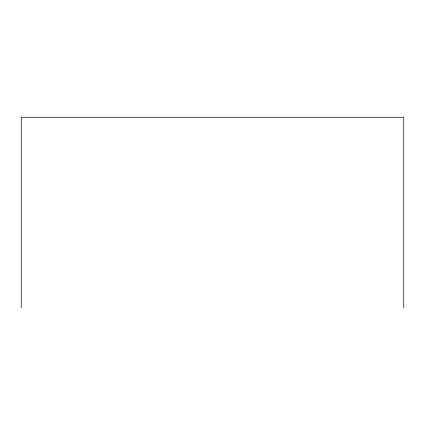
<?xml version="1.0" encoding="UTF-8"?>
<svg xmlns="http://www.w3.org/2000/svg" width="425" height="425" viewBox="0 0 425 425"><rect width="100%" height="100%" fill="white"/><g stroke="black" fill="none" stroke-linecap="round" stroke-linejoin="round"><path stroke-width="0.64" d="M403.75 307.737L403.75 117.263L21.25 117.263L21.25 307.737"/></g></svg>
